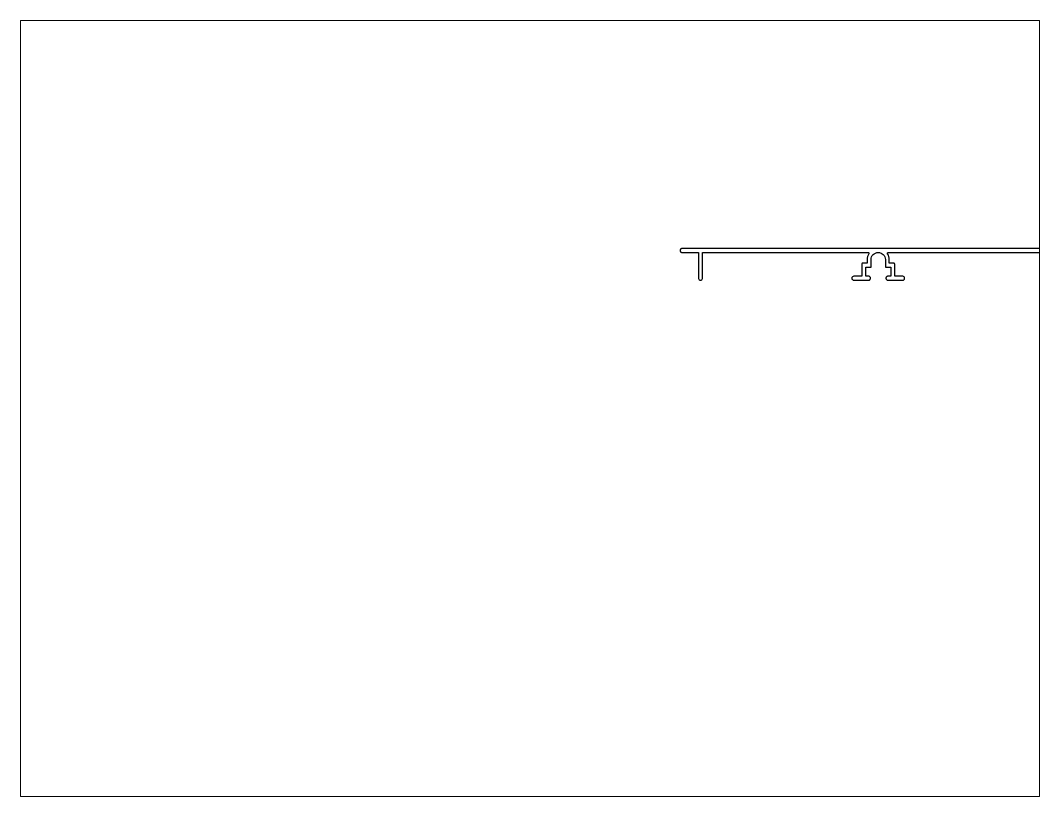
# Paper-space layout 'Layout1' of a CAD drawing. Extents: x 27 to 240, y 20 to 183.
# The model-space entities are those that its viewports show. They can reach past a viewport. Long polylines and large blocks are cut down to what shows.
import ezdxf

# ---------------------------------------------------------------- set-up
doc = ezdxf.new("R2010")
doc.units = 0
doc.header["$LTSCALE"] = 15
doc.layers.get('0').update_dxf_attribs({"linetype": 'CONTINUOUS'})

msp = doc.modelspace()

# ---------------------------------------------------------------- linework, layer by layer
at = {"color": 0, "linetype": 'BYBLOCK'}
msp.add_lwpolyline([(396.55, 190.87), (248.05, 190.87, 0.414214), (247.3, 190.12, 0.414214), (248.05, 189.37), (254.3, 189.37), (254.3, 179.47, 0.819077), (255.8, 179.47), (255.8, 189.37), (318.5, 189.37, -0.590403), (318.75, 188.91, 0.141569), (318.1, 186.67), (318.1, 185.37), (316.55, 185.37, 0.414214), (316.05, 184.87), (316.05, 180.37), (313.05, 180.37, 1), (313.05, 178.87), (318.65, 178.87, 0.414214), (319.4, 179.62, 0.414214), (318.65, 180.37), (317.55, 180.37), (317.55, 183.87), (319.6, 183.87), (319.6, 186.67, -1), (325, 186.67), (325, 183.87), (327.05, 183.87), (327.05, 180.37), (325.95, 180.37, 0.414214), (325.2, 179.62, 0.414214), (325.95, 178.87), (331.55, 178.87, 1), (331.55, 180.37), (328.55, 180.37), (328.55, 184.87, 0.414214), (328.05, 185.37), (326.5, 185.37), (326.5, 186.67, 0.141569), (325.86, 188.91, -0.590403), (326.11, 189.37), (388.6, 189.37)], format="xyb", dxfattribs=at)

psp = doc.layouts.get("Layout1")

# ---------------------------------------------------------------- viewports
at = {"layer": '0', "color": 0, "linetype": 'BYBLOCK', "ltscale": 0.05}
psp.add_viewport(center=(133.35, 101.6), size=(213.36, 162.56), view_center_point=(190.51, 130.3), view_height=293.8955, dxfattribs=at)

doc.saveas('drawing.dxf')
